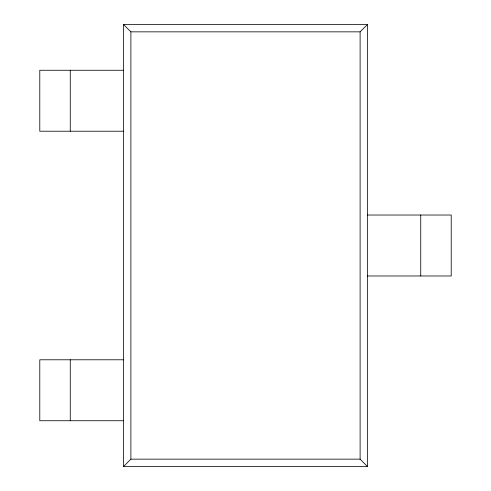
<?xml version="1.0" encoding="UTF-8"?>
<svg xmlns="http://www.w3.org/2000/svg" width="491" height="491" viewBox="0 0 491 491"><rect width="100%" height="100%" fill="white"/><g stroke="black" fill="none" stroke-linecap="round" stroke-linejoin="round"><path stroke-width="0.74" d="M367.403 466.45L360.112 459.153L360.112 31.847L367.403 24.55L123.597 24.55L123.597 466.45L367.403 466.45L367.403 24.55M123.597 466.45L130.888 459.153L130.888 31.847L123.597 24.55M130.888 31.847L360.112 31.847M123.597 70.262L39.789 70.262L39.789 131.214L123.597 131.214M367.403 215.021L451.211 215.021L451.211 275.979L367.403 275.979M123.597 359.786L39.789 359.786L39.789 420.738L123.597 420.738M130.888 459.153L360.112 459.153M420.738 215.021L420.738 275.979M70.262 70.262L70.262 131.214M70.262 359.786L70.262 420.738"/></g></svg>
